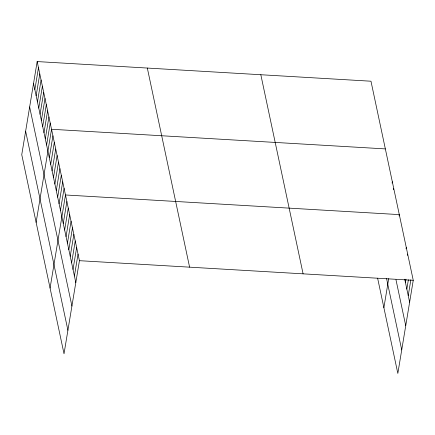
<?xml version="1.0" encoding="UTF-8"?>
<svg xmlns="http://www.w3.org/2000/svg" width="435" height="435" viewBox="0 0 435 435"><rect width="100%" height="100%" fill="white"/><g stroke="black" fill="none" stroke-linecap="round" stroke-linejoin="round"><path stroke-width="0.65" d="M37.165 61.574L21.75 154.681L64.021 353.785L79.436 260.685L37.165 61.574L370.979 81.215L413.25 280.319L397.835 373.426L377.613 278.15M34.843 89.632L38.47 67.73M36.148 95.782L39.775 73.885M37.459 101.937L41.08 80.04M38.764 108.092L42.391 86.195M40.069 114.247L43.696 92.345M41.379 120.403L45.001 98.5M42.684 126.552L46.311 104.656M43.989 132.708L47.616 110.811M45.294 138.863L48.921 116.966M46.605 145.018L50.226 123.121M36.121 222.377L51.537 129.271L385.35 148.911M49.307 157.742L52.929 135.845M50.699 164.31L54.326 142.414M52.097 170.884L55.718 148.982M53.489 177.453L57.115 155.556M54.886 184.027L58.507 162.125M56.278 190.595L59.905 168.698M57.676 197.164L61.302 175.267M59.068 203.738L62.694 181.835M60.465 210.306L64.092 188.409M50.074 288.084L65.484 194.978L399.303 214.613L399.08 215.939M63.254 223.449L66.881 201.546M64.652 230.017L68.273 208.12M66.044 236.591L69.671 214.689M67.441 243.16L71.063 221.263M68.833 249.728L72.46 227.831M70.231 256.302L73.852 234.4M71.623 262.87L75.25 240.974M73.02 269.439L76.647 247.542M74.412 276.013L78.039 254.116M392.104 183.086L392.326 181.759M393.501 189.66L393.719 188.333M383.887 307.719L388.7 278.634M406.056 248.793L406.274 247.466M407.448 255.367L407.671 254.04M405.442 282.505L405.991 279.188M406.834 289.079L408.373 279.787M408.231 295.648L410.868 279.721M79.436 260.685L413.25 280.319M404.74 279.221L409.623 302.216M395.97 279.721L405.735 325.717M386.519 278.308L401.728 349.925M260.821 74.733L303.092 273.838M147.324 68.056L189.595 267.166M33.538 83.477L75.81 282.581M29.645 106.972L71.922 306.082M25.638 131.185L67.909 330.29"/></g></svg>
